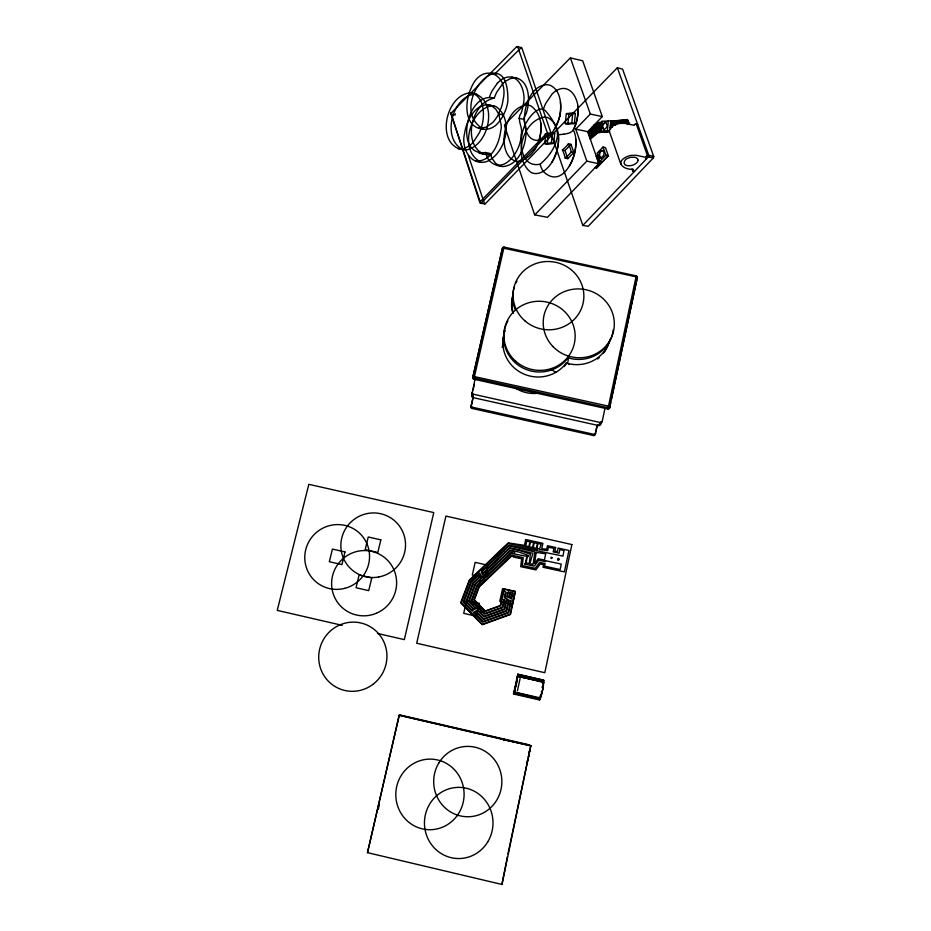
<?xml version="1.0" encoding="UTF-8"?>
<svg xmlns="http://www.w3.org/2000/svg" width="931" height="931" viewBox="0 0 931 931"><rect width="100%" height="100%" fill="white"/><g stroke="black" fill="none" stroke-linecap="round" stroke-linejoin="round"><path stroke-width="1.4" d="M399.969 714.961L529.564 744.916M526.562 762.896L526.632 763.595L526.969 762.873M597.539 424.908L595.107 434.602A1.28 1.245 25.1 0 1 593.606 435.545L471.982 408.418A1.268 1.245 3.6 0 1 471.016 406.94L473.041 397.188M472.773 377.567L502.542 247.949L636.129 276.821L637.316 277.485L609.561 407.953A1.408 1.362 23.5 0 1 607.908 408.988L473.832 379.208A1.397 1.362 3.4 0 1 472.773 377.567L502.437 248.088A1.373 1.315 4.9 0 1 504.067 247.087L636.257 275.867M604.941 408.453L602.241 421.254L600.565 424.35A1.653 1.618 24.4 0 1 598.61 425.572L472.995 397.595A1.641 1.606 3.6 0 1 471.749 395.675L475.206 378.126M471.982 408.418L472.064 407.15A1.268 1.245 3.6 0 1 471.098 405.66M473.832 379.208L504.067 247.087M472.995 397.595L473.204 394.197A1.664 1.629 3.6 0 1 471.947 392.254M541.877 693.118L539.561 699.961L513.54 694.014L517.776 674.288L543.704 680.224L543.32 682.283L517.461 676.209L543.46 681.62L543.157 686.997M590.335 139.219L597.842 132.621L609.491 131.376M553.829 143.432L554.701 133.284C551.024 133.017 543.227 131.678 545.31 137.707A43.71 41.139 3.6 0 1 544.635 143.362L547.265 144.328L553.829 143.432L551.443 142.92L544.565 143.758M547.265 144.328L548.15 134.18L554.701 133.284M590.184 138.789L597.865 132.19L602.613 131.678M610.026 129.269L610.783 121.018L601.845 121.193L600.902 131.318C611.248 135.495 608.315 126.791 615.787 124.649A18.306 17.165 11.3 0 1 619.906 123.439L624.701 123.323L633.266 125.126A1.303 1.222 11.5 0 0 634.453 124.766M600.902 131.318L607.431 130.619L608.35 120.495M567.875 124.242L568.864 114.141L575.37 113.442L574.392 123.544L567.875 124.242L565.28 123.683L566.269 113.582L568.864 114.141M589.509 136.857L597.737 130.305L600.309 130.026L600.984 128.653M601.042 129.84L601.182 128.292L598.877 128.548M634.57 171.409C631.358 171.793 633.394 170.175 633.394 169.302C623.258 170.012 614.588 162.087 627.063 156.617A18.399 17.317 12.9 0 1 631.206 155.396L636.024 155.279L644.624 157.095A1.303 1.234 13 0 0 645.811 156.734L653.457 157.746A1.943 1.827 13.4 0 0 653.737 156.571L622.595 69.138L617.358 67.765L648.86 155.524A1.943 1.827 13.1 0 1 648.57 156.687L582.783 225.418L588.252 226.291L653.341 157.886M520.092 678.478L517.45 690.814M517.776 674.288L517.729 674.917L543.611 680.875M503.869 739.191L503.59 740.552M529.669 750.083L529.25 752.725M529.948 745.289L503.752 739.796M540.83 695.096L540.48 697.947L514.075 691.989L516.437 683.994L517.427 676.313M540.725 695.038L540.446 697.913M529.774 750.13L529.355 752.12M543.052 687.602L543.588 683.47M529.297 752.923L529.425 752.178M543.215 687.136L542.156 692.222M541.365 691.989L541.505 691.279M543.076 687.869L542.633 690.046M551.443 142.92L552.153 132.737M528.761 755.262L528.994 754.447M528.54 756.635L528.843 755.192M503.799 590.941L500.669 605.767L485.132 611.353L473.937 599.936L478.906 586.53L511.689 555.167L523.269 557.692L522.268 565.559L535.209 568.294L539.608 562.405L545.089 563.546L544.542 566.164L560.148 569.574L561.253 564.105L545.624 560.695L545.438 561.591L538.723 560.229L534.324 566.118L524.514 564.07L525.293 563.686L526.83 556.342L511.224 553.375L486.11 577.371L485.854 576.661L488.426 574.183L487.25 572.926L483.864 576.219L484.783 578.675L477.545 585.68L472.029 600.472L477.522 606.058L476.823 606.302L474.24 603.672L473.029 604.859L476.393 608.269L478.802 607.291L484.853 613.413L502.275 607.175L503.95 599.203L504.555 599.634L503.811 603.183L505.486 603.556L506.464 598.901L504.334 597.376L505.591 591.394L503.787 590.987M507.407 856.543L501.949 884.45L367.489 852.656L399.096 715.287L400.214 714.868M507.989 853.82L527.796 759.929M528.401 757.089L530.798 745.719L399.352 715.194L367.489 852.656M501.949 884.45L530.798 745.719M600.565 424.35L601.158 421.534M609.561 407.953L610.748 402.285M611.341 399.457L637.316 277.485A1.385 1.327 16.8 0 0 636.234 275.925L607.908 408.988M595.107 434.602L596.899 426.107M540.643 694.351L539.538 700.007M543.029 683.063L543.623 680.247M528.633 755.867L528.377 757.38M542.436 690.651L541.993 692.955M471.749 395.675L472.401 392.847M473.053 390.019L474.345 384.363M378.289 809.272L379.254 805.047M471.016 406.94L473.285 397.095M565.303 123.579L571.797 122.985L572.786 112.884L575.37 113.442M542.261 687.765L542.564 686.531M542.308 687.218L542.482 686.496M541.819 693.676L542.017 692.513M527.935 758.951L527.377 761.511M517.776 676.209L514.401 691.931L517.776 676.209L543.809 682.214L543.25 684.076M541.726 693.7L540.748 696.714M527.796 759.533L527.388 761.023M514.063 692.024L539.875 698.599L540.027 697.982M543.273 683.529L543.762 682.248M565.769 364.463L566.246 363.055L569.05 363.788A34.913 33.691 14.6 0 0 610.131 339.21M568.806 364.498L569.05 363.788M567.596 133.47A18.224 17.084 7.3 0 0 570.296 132.598L573.089 130.491A2.77 2.607 8 0 0 573.31 129.956L575.556 124.498A52.287 49.006 4.9 0 0 577.476 116.34C581.153 103.946 572.065 81.521 556.505 90.516M518.416 78.623A10.125 9.461 4.1 0 0 515.332 77.913L510.281 78.623L505.405 81.311A25.381 23.752 4.6 0 0 502.798 83.604L496.863 91.994A48.936 45.863 5.9 0 0 494.291 98.162C466.291 90.505 453.513 156.827 485.505 152.498L490.369 153.545L490.928 155.465A25.568 24.101 4.7 0 0 492.255 158.677L495.49 163.193L499.796 165.951A10.229 9.659 3.9 0 0 502.938 166.568C519.44 165.113 526.271 144.782 526.085 130.538C526.643 124.614 521.348 119.168 526.073 113.908A52.206 48.878 1.9 0 0 528.052 105.773C529.413 96.242 528.261 83.278 518.416 78.623M486.11 154.406A22.565 21.285 4.2 0 0 489.206 160.621C504.346 175.808 521.488 149.658 521.034 135.088C523.722 127.372 515.914 119.727 521.232 112.872A52.194 48.866 1.6 0 0 523.222 104.738C526.632 92.867 519.009 71.117 503.555 78.402M475.904 160.888C491.335 162.169 499.295 143.479 500.715 130.724C503.38 122.915 495.56 115.176 501.087 108.229A52.171 48.819 0.3 0 0 503.066 99.908C509.455 72.781 481.187 61.83 471.016 88.41A49.82 46.678 4.4 0 0 469.271 92.809A52.264 48.971 4.5 0 0 467.304 101.165C466.07 110.51 467.315 123.055 476.916 127.617A10.171 9.554 2.2 0 0 480.024 128.338L486.448 127.07L492.65 122.566A37.147 34.796 1.1 0 0 498.62 113.943L495.758 109.125L491.626 105.855A10.241 9.613 2.6 0 0 486.645 104.784C476.137 105.703 469.748 116.119 466.571 125.161A52.59 49.518 4.7 0 0 464.627 133.296C460.88 146.761 469.736 166.09 486.319 161.738C505.545 153.871 514.389 120.239 496.456 106.89A10.241 9.613 2.9 0 0 491.475 105.82C469.212 109.916 458.704 151.381 480.78 161.936M598.61 425.572L600.274 422.488A1.676 1.629 24.2 0 0 602.241 421.254M593.606 435.545L594.222 434.393A1.28 1.245 25 0 0 595.735 433.439M516.449 46.911L450.93 113.291L480.64 203.237M552.025 162.064C559.484 149.309 563.267 126.465 548.08 117.76A10.206 9.578 6.3 0 0 544.728 117.05C522.116 120.308 512.434 158.584 531.031 172.421A10.322 9.752 6.2 0 0 536.093 173.585C543.122 173.282 548.545 167.708 552.025 162.064A47.539 44.758 4.3 0 0 558.286 134.832M554.352 129.304L556.063 126.325A46.201 43.292 4.2 0 0 559.775 116.305M653.678 156.292L647.196 155L636.21 123.858L637.735 124.184M450.965 113.605L479.802 202.469M646.812 155.512L646.649 155.733A5.691 5.342 13.4 0 0 646.358 156.14M480.187 203.016A1.234 1.175 2.6 0 0 480.71 203.261L485.167 203.912L551.245 135.798A1.932 1.815 6.7 0 0 551.536 134.634M551.257 133.622A38.811 36.39 4.6 0 0 556.005 126.244L558.391 120.495A52.264 48.971 3.9 0 0 560.311 112.139C561.463 102.806 560.218 90.738 551.082 85.722A10.218 9.543 6 0 0 546.055 84.709C516.414 87.758 516.414 162.692 551.233 133.61M497.329 83.266L492.045 90.959A48.924 45.852 5.6 0 0 489.462 97.138M479.849 202.562L481.246 203.063L547.416 134.879A1.932 1.815 6.5 0 0 547.637 133.703L517.636 46.585L521.826 47.772L551.548 134.634M551.129 135.938L547.242 135.1M596.259 156.233L596.911 156.641L597.877 155.617M597.97 155.884L596.41 156.664M597.074 158.573L598.412 157.164M597.225 159.015L598.563 157.607M597.644 160.202L598.982 158.782M597.772 160.574L599.11 159.154M598.179 161.75L599.517 160.341M598.307 162.122L599.645 160.714M598.726 163.309L600.414 161.517M596.608 166.137L600.879 161.622M595.479 167.266L596.48 167.894L602.159 161.901M634.465 124.777L635.012 124.207A1.303 1.222 11.7 0 1 636.21 123.87M599.89 161.412L602.334 161.936L608.315 155.698L605.476 147.587L603.032 147.063L597.062 153.278L599.89 161.412L605.872 155.174L608.315 155.698L596.492 168.208L595.293 167.464M598.866 163.728L547.463 217.319L534.662 214.84L504.521 125.813A2.49 2.339 3.9 0 1 504.777 124.579L570.331 57.897L582.666 60.759L602.287 116.596L587.717 131.69L575.73 129.118L586.821 161.133L598.866 163.728L587.717 131.69M586.821 161.133L534.79 214.875M568.422 143.793A35.087 32.946 6 0 1 562.371 149.972A35.297 33.341 5.9 0 1 565.21 158.107L567.794 158.677L573.799 152.44L571.006 144.34L568.399 143.77A35.262 33.272 6.2 0 1 571.227 151.881L573.799 152.44M575.73 129.118L590.324 114.047L602.287 116.596M562.394 149.984L565.001 150.554L571.006 144.34M480 201.911L545.962 134.006M495.245 73.537L521.43 47.388M505.149 552.095L509.618 547.824L532.869 553.293L529.902 563.709L533.091 564.407L534.883 551.955L509.082 545.927L481.862 571.843L483.038 573.1L505.114 552.036M598.68 132.528L609.502 131.492A3.619 3.398 10.5 0 0 609.677 132.377L620.884 164.275M451.046 113.047L451.64 112.93M589.672 137.311L597.76 130.875M592.221 127.023L597.341 122.95L601.717 122.496M601.251 126.022L597.527 126.418L588.404 133.668M598.133 126.907L601.368 126.302L600.681 126.057M588.962 135.263L597.621 128.373L598.33 128.781M589.102 135.67L597.644 128.839L600.46 128.548M598.342 130.806L600.995 130.259M587.985 132.481L597.434 125.045L601.379 124.603M593.675 125.522L597.306 122.671L601.752 122.194M601.601 123.835L597.469 124.277L587.81 131.946M597.76 125.022L601.566 124.172M588.555 134.087L597.516 126.965L601.345 126.511M465.151 148.11L469.003 146.074A25.172 23.671 0.5 0 0 473.076 142.466L479.349 132.819A49.878 46.818 -0.8 0 0 481.094 128.362A52.311 49.099 -1 0 0 483.049 119.948C484.26 110.614 483.026 98.092 473.425 93.554A10.148 9.508 1.4 0 0 470.341 92.844C445.227 94.683 434.94 145.504 463.219 149.763A10.334 9.741 1.2 0 0 465.698 150.007C490.113 146.248 499.319 97.836 471.761 93.053M550.396 153.231A63.902 60.003 3.3 0 1 540.061 164.217C518.253 168.616 517.915 134.995 526.527 122.333C529.274 116.817 539.433 104.028 545.834 111.196C551.478 117.876 556.796 125.627 557.553 134.576M572.635 112.919L566.909 113.547M605.592 122.24L603.23 124.521A6.866 6.424 10.2 0 0 602.776 127.093L604.114 129.712L606.64 127.419A7.006 6.564 9.6 0 0 607.093 125.301L605.86 122.275A1.397 1.303 9.9 0 0 605.197 122.101L602.625 124.393A7.006 6.564 10.2 0 0 602.171 126.5L603.404 129.525A1.397 1.303 9.9 0 0 604.068 129.712M563.779 134.204L558.146 134.786M597.911 128.338L601.042 128.013M597.865 130.864L600.984 130.491M626.982 122.124L610.55 123.567M610.759 121.251L627.389 119.529L629.787 124.382M610.608 122.927L626.668 121.263L627.634 123.916M610.585 123.229L626.772 121.554M610.236 127.058L612.063 126.86M611.667 127.221L610.201 127.372L611.562 127.314M610.736 121.507L627.541 119.82L628.844 124.172M610.41 125.068L616.101 124.51M610.387 125.406L615.205 124.905M558.03 134.797L557.611 134.832A42.314 39.789 4.5 0 1 556.342 140.884M494.291 98.162C471.703 102.061 461.869 143.234 483.27 154.081M600.879 158.061L603.579 155.5A7.111 6.68 10 0 0 603.928 153.941C604.941 150.252 599.948 149.193 599.355 152.952A7.111 6.692 10.7 0 0 599.005 154.511L599.459 157.083L600.879 158.061A2.421 2.281 10.4 0 1 599.89 156.687M513.54 694.014L513.761 693.351L539.712 699.344M617.323 67.765L552.164 134.669A1.932 1.815 7 0 0 551.874 135.833L582.818 225.418M476.579 94.078C452.431 94.171 440.514 139.138 463.219 149.763M478.592 128.129C485.202 130.864 492.836 128.944 497.491 123.602A37.159 34.808 1.4 0 0 503.462 114.978M498.679 113.966L503.52 115.013L505.917 109.264A52.183 48.831 0.6 0 0 507.895 100.944C508.663 34.575 444.529 106.437 483.445 129.165M484.632 204.11L468.351 155.489M491.777 72.804L496.595 73.828M511.922 77.098L516.74 78.123M597.306 122.671L598.214 122.869M597.469 124.277L598.447 124.486M597.97 126.348L598.947 126.558M597.527 126.418L598.493 126.616M600.483 128.059L601.193 128.21M489.182 105.017L494.012 106.053M571.797 122.985L574.392 123.544M607.431 130.619L609.502 131.062M600.309 130.026L601.007 130.177M597.888 130.282L598.866 130.491M597.737 130.305L598.703 130.515M597.865 132.19L598.831 132.4M597.597 132.411L598.319 132.563M518.951 118.318L523.792 119.354M547.603 133.529L551.489 134.355M545.275 133.564L548.15 134.18M450.802 114.21L455.073 115.06A1.932 1.815 0.7 0 1 455.387 113.896M645.451 158.41L646.428 158.619M490.928 155.465L486.063 154.418L485.505 152.498M479.034 153.173L483.585 154.15A11.603 10.939 2.6 0 0 490.358 153.51M496.304 165.287L501.181 166.346M473.204 394.197L600.274 422.488M472.064 407.15L594.222 434.393M342.201 625.329L277.24 610.387L308.824 484.318L433.776 512.585L404.333 639.62L377.497 633.452M517.834 674.265L543.704 680.224M399.096 715.287L531.159 745.964M451.174 114.478L451.256 114.501A1.827 1.722 0.4 0 1 451.593 113M570.377 57.908L590.324 114.047M503.822 739.074L504.427 739.598M573.31 129.956C582.725 146.539 564.849 192.833 543.192 171.374A23.671 22.321 8 0 1 540.702 166.172L540.096 164.263M626.354 121.996L627.005 123.788M631.998 168.93L632.649 170.769M603.032 147.063L605.872 155.174M565.001 150.554L567.794 158.677M599.832 156.699L599.622 154.651A7.111 6.692 10.7 0 1 599.96 153.091L601.019 151.311A2.421 2.281 10.4 0 1 602.59 150.461M568.666 356.922A35.494 34.354 11 0 1 520.871 366.872A35.494 34.354 11 0 1 507.907 320.881M613.32 329.586A35.459 34.191 14.5 0 1 567.77 357.737M515.052 309.278A35.285 33.958 10.3 0 1 514.366 286.946M515.949 283.012A35.285 33.958 10.3 0 1 516.949 281.092M502.728 249.054A1.373 1.315 5 0 1 503.229 248.81M636.315 278.008A1.385 1.315 16.9 0 1 636.606 279.114M565.699 364.661A34.773 33.691 11.1 0 1 564.151 366.616M502.705 346.507A34.773 33.691 11.1 0 1 503.45 337.173M566.246 363.055A34.947 33.853 11.1 0 1 521.29 372.796A34.947 33.853 11.1 0 1 505.207 330.575M512.085 310.977A34.575 33.307 10.4 0 1 512.853 296.105M513.388 313.212A34.75 33.458 10.4 0 1 513.435 293.218M608.839 342.876A34.75 33.528 14.6 0 1 603.311 353.349M599.378 357.527A34.75 33.528 14.6 0 1 597.574 359.029M537.746 393.266A33.144 32.189 11.4 0 1 514.971 387.796M556.494 90.493A23.484 21.983 7.6 0 0 552.048 94.124L545.659 103.516A49.599 46.469 9.1 0 0 543.611 108.706M567.596 133.47A38.09 35.611 6.7 0 1 563.779 134.192M556.377 140.895A46.503 43.722 4.2 0 1 550.326 153.184M571.215 151.904A35.134 33.027 6.2 0 1 565.164 158.084M497.387 83.301A22.798 21.332 4.2 0 1 503.531 78.355M540.667 122.764A47.446 44.607 3 0 1 534.441 149.949M560.45 102.34A47.388 44.409 4.2 0 1 559.81 116.305M575.579 138.544A47.562 44.793 5.5 0 1 569.481 165.858M577.686 106.169A47.365 44.397 5.3 0 1 577.057 120.006A46.306 43.396 5.3 0 1 573.182 130.317M516.554 46.818A1.199 1.117 4 0 1 517.461 46.562M450.767 113.512A1.21 1.14 0.3 0 1 451 113.093M465.128 148.076A11.579 10.904 0.9 0 1 458.343 148.785M511.654 306.555A33.504 32.341 10.6 0 1 513.284 302.831M502.146 347.333A33.691 32.701 11.3 0 1 503.776 342.62M568.422 356.899A33.691 32.701 11.3 0 1 567.701 362.834M556.098 372.435A33.667 32.55 14.9 0 1 551.42 369.432M605.231 348.089A33.667 32.55 14.9 0 1 604.766 350.987M504.09 138.789C503.962 146.982 506.161 157.141 514.482 160.702A10.253 9.671 4.9 0 0 518.136 161.366C540.632 157.49 549.942 118.621 530.658 105.808A10.183 9.554 5.1 0 0 526.958 105.028C511.363 106.634 504.59 125.033 504.09 138.789M552.013 557.797C550.873 560.229 550.233 555.598 552.013 557.797M559.322 559.356C556.785 562.906 557.204 555.702 559.322 559.356M638.014 160.26L637.549 161.738A6.959 6.54 12.3 0 1 635.792 163.565L634.22 164.519A12.406 11.649 12 0 1 630.299 165.671L628.413 165.753A8.065 7.576 12.1 0 1 627.017 165.578C621.838 164.927 624.398 158.747 628.239 158.13A12.592 11.847 12.7 0 1 631.067 157.292L634.907 157.304A5.772 5.423 12.5 0 1 636.117 157.688L637.63 158.887A2.467 2.328 12.5 0 1 638.014 159.969L638.014 160.26M537.874 548.51L537.711 549.511L508.349 543.297L469.573 580.385L461.148 602.753L482.328 624.317L510.188 614.251L514.552 593.408L512.876 593.035L511.619 599.029L506.848 596.573L507.57 593.175L505.894 592.803L504.963 597.26L508.745 600.158L511.27 600.704L508.733 612.819L482.782 622.187L473.181 612.551L477.859 609.852L480.326 612.365L481.525 611.167L478.278 607.885L473.844 609.468L472.005 611.283L463.068 602.171L470.993 581.188L479.64 572.949L482.223 577.616L479.709 580.013L480.885 581.27L484.143 578.139C483.026 573.787 478.406 571.227 484.329 568.457L508.826 545.031L562.941 556.098L564.023 550.547L559.799 549.627L559.066 553.223L553.189 551.897L553.898 548.394L548.406 547.195L547.696 550.652L539.433 549.593L541.144 544.181L537.978 543.495L536.978 548.312L537.874 548.51M555.621 547.486L554.899 551.036L557.355 551.618L558.088 548.068L568.946 550.442L564.395 571.89L543.029 567.27L543.564 564.663L540.271 563.988L535.872 569.877L520.697 566.665L521.697 558.786L513.749 557.145L511.98 555.667L479.29 586.867L474.356 599.878L485.272 610.98L500.319 605.534L503.811 588.997L515.297 591.511L510.491 614.472L482.235 624.748L460.636 602.788L469.259 580.211L508.233 542.924L524.467 545.333L525.678 539.526L542.866 543.32L541.726 548.801L546.765 549.162L547.475 545.706L555.621 547.486M537.431 543.471L536.431 548.289L533.254 547.603L534.254 542.785L537.431 543.471M536.163 552.432L534.627 563.453L538.13 558.763L544.414 560.031L545.717 553.724L536.163 552.432M526.725 541.144L525.724 545.95L528.901 546.648L529.902 541.83L526.725 541.144M527.388 556.459L526.073 562.824L529.25 563.511L530.391 554.201L519.929 550.43L509.676 548.289L483.317 573.415L484.492 574.671L510.304 550.209L519.463 552.153L528.389 555.493L528.156 556.633L527.388 556.459M530.414 541.993L529.413 546.811L532.579 547.498L533.591 542.68L530.414 541.993M503.59 603.998L502.821 607.64L484.586 614.157L482.13 611.644L480.896 612.947L484.155 616.229L504.276 609.025L505.265 604.359L503.59 603.998M514.82 551.641L514.471 553.293L511.003 552.537L489.124 573.484L487.949 572.239L510.502 550.698L514.82 551.641M508.326 591.941L507.395 596.34L509.071 596.713L509.99 592.302L508.326 591.941M506.615 600.542L504.753 609.374L484.015 616.857L477.812 610.55L476.602 611.748L483.538 618.871L506.231 610.713L508.279 600.902L506.615 600.542M508.815 601.019L506.697 611.062L483.41 619.452L476.172 612.098L474.973 613.296L482.98 621.477L501.402 614.879L508.175 612.4L510.479 601.391L508.815 601.019M510.514 592.419L509.594 596.829L511.259 597.19L512.19 592.791L510.514 592.419M571.878 544.565L544.81 672.717L416.692 643.228L445.926 516.077L571.878 544.565M608.944 406.23L472.901 376.264A1.397 1.373 3.4 0 0 473.914 377.974L608.513 407.859A1.408 1.373 23.5 0 0 610.166 406.824L608.944 406.23M515.297 591.511L512.515 604.289L499.784 601.391L502.589 588.625L515.297 591.511M479.302 603.428L476.451 616.252L463.708 613.343L466.582 600.53L479.302 603.428M487.797 565.233L484.97 577.918L472.308 575.032L475.147 562.359L487.797 565.233M371.772 577.872L368.723 590.638L356.038 587.74L359.11 574.986L371.772 577.872M380.826 539.852L377.823 552.479L365.196 549.604L368.234 536.989L380.826 539.852M345.005 551.943L341.933 564.593L329.33 561.719L332.425 549.081L345.005 551.943M471.656 581.794L463.929 602.101L472.005 610.329L473.216 609.13L465.919 601.694L473.064 582.701L480.07 576.045L478.895 574.788L471.656 581.794M475.497 584.331L469.247 601.065L472.494 604.347L473.693 603.148L471.237 600.646L476.986 585.308L480.315 582.084L479.139 580.828L475.497 584.331M472.89 584.866L466.582 601.635L473.635 608.816L474.833 607.629L468.572 601.217L475.019 584.028L481.606 577.674L480.431 576.417L473.565 583.109L472.89 584.866M515.751 361.263A35.669 34.517 10.9 0 0 574.392 343.33A35.669 34.517 10.9 0 0 528.424 302.843A35.669 34.517 10.9 0 0 515.751 361.263M552.886 346.495A35.634 34.342 14.4 0 0 612.819 333.81A35.634 34.342 14.4 0 0 570.587 289.692A35.634 34.342 14.4 0 0 552.886 346.495M524.851 320.799A35.459 34.11 10.3 0 0 583.12 303.087A35.459 34.11 10.3 0 0 537.385 263.066A35.459 34.11 10.3 0 0 524.851 320.799M372.865 684.413A34.703 33.993 -66.7 0 0 366.709 624.91A34.703 33.993 -66.7 0 0 318.902 660.847A34.703 33.993 -66.7 0 0 372.865 684.413M378.754 576.976A32.504 32.12 -41.9 0 0 398.002 524.223A32.504 32.12 -41.9 0 0 342.829 534.487A32.504 32.12 -41.9 0 0 378.754 576.976M344.831 588.334A32.678 32.131 -45.3 0 0 360.588 534.208A32.678 32.131 -45.3 0 0 306.066 548.417A32.678 32.131 -45.3 0 0 344.831 588.334M376.322 613.285A32.794 32.352 -53.5 0 0 384.096 557.192A32.794 32.352 -53.5 0 0 331.913 579.105A32.794 32.352 -53.5 0 0 376.322 613.285M438.943 762.78A35.18 34.086 89.3 0 0 466.443 816.731A35.18 34.086 89.3 0 0 497.934 765.212A35.18 34.086 89.3 0 0 438.943 762.78M487.704 841.95A35.587 34.272 -89.5 0 0 460.1 787.393A35.587 34.272 -89.5 0 0 428.376 839.518A35.587 34.272 -89.5 0 0 487.704 841.95M456.923 815.952A35.32 34.144 -86.1 0 0 434.602 759.417A35.32 34.144 -86.1 0 0 398.328 807.887A35.32 34.144 -86.1 0 0 456.923 815.952"/></g></svg>
